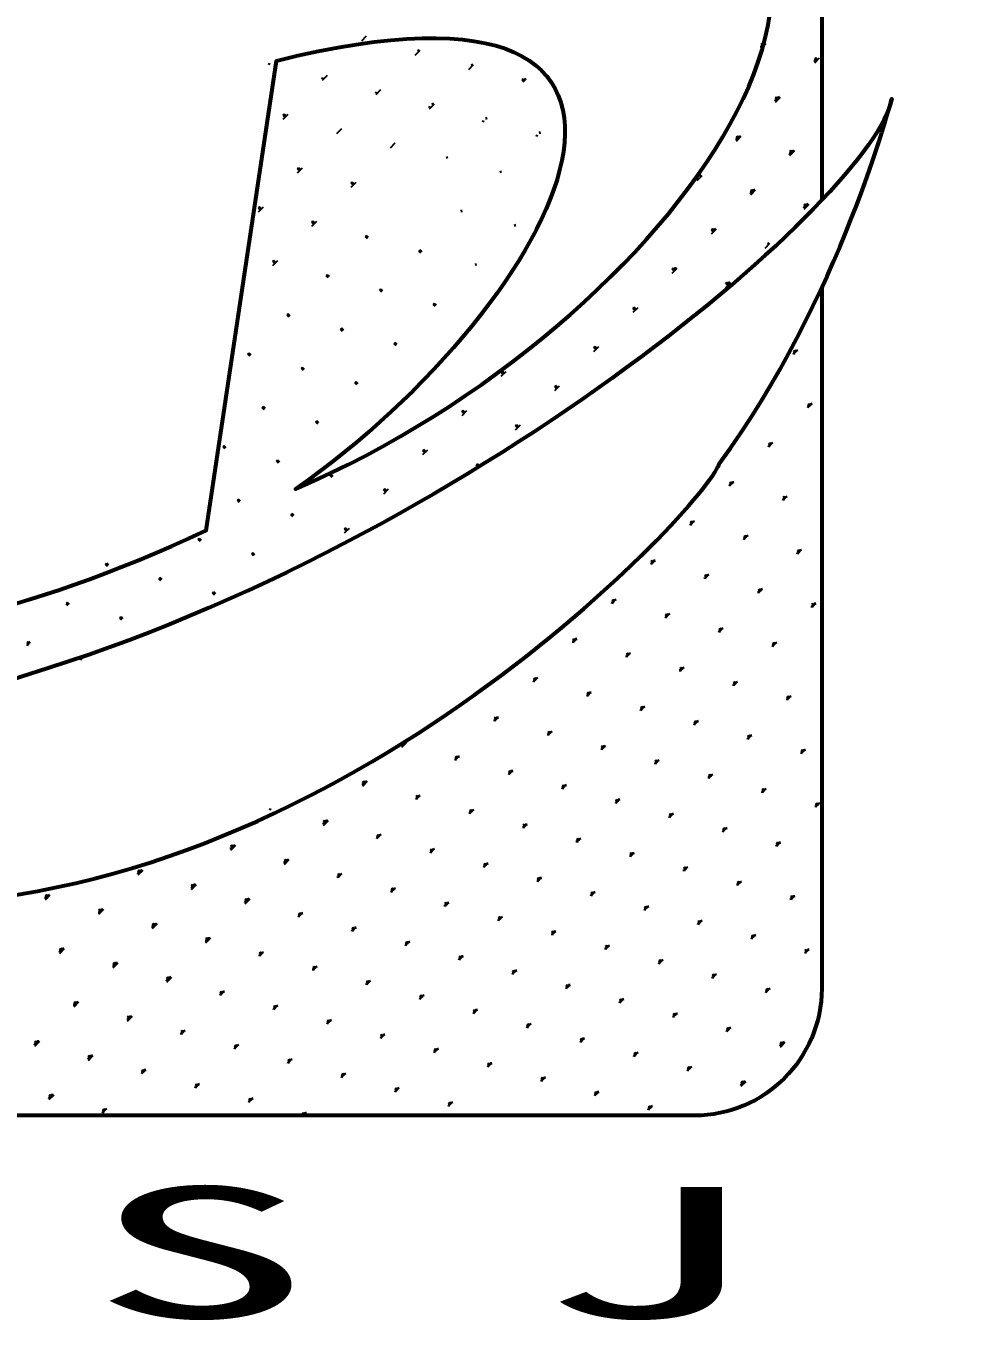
# Model space of a CAD drawing. Extents: x 962303 to 1579583, y -174742 to 224716.
# Drawn here: x 1418043 to 1419635, y -116985 to -114801 of the extents above; entities that cross this region are included whole.
import ezdxf

# ---------------------------------------------------------------- set-up
doc = ezdxf.new("R2010")
doc.units = 0
doc.header["$LTSCALE"] = 1000
doc.header["$MEASUREMENT"] = 0
doc.layers.add('PUB_TITLE', color=4, linetype='Continuous')
doc.styles.add('STYLE1', font='simhei.ttf', dxfattribs={"width": 0.8})

msp = doc.modelspace()

# ---------------------------------------------------------------- linework, layer by layer
at = {"layer": 'PUB_TITLE', "color": 4}
for p, q in [((1418609, -114826.6), (1418617.3, -114818.4)), ((1418705.5, -114844.6), (1418704.5, -114841)), ((1419284.9, -114837.5), (1419281.3, -114836.5)), ((1419285.9, -114836.5), (1419282.6, -114833.2)), ((1419286.9, -114835.4), (1419282.8, -114831.3)), ((1419288, -114834.4), (1419284.7, -114831.1)), ((1419285.8, -114836.6), (1419291.1, -114831.3)), ((1419289, -114833.4), (1419288, -114829.8)), ((1418699.3, -114850.8), (1418707.5, -114842.5)), ((1419375.2, -114861.7), (1419371.5, -114860.7)), ((1419376.2, -114860.7), (1419372.9, -114857.4)), ((1419377.2, -114859.6), (1419373.1, -114855.5)), ((1419373.1, -114863.8), (1419381.3, -114855.5)), ((1419378.3, -114858.6), (1419374.9, -114855.3)), ((1418454.7, -114866.4), (1418451.1, -114865.5)), ((1418542.9, -114892.7), (1418551.2, -114884.4)), ((1418789.5, -114875), (1418797.8, -114866.7)), ((1418795.7, -114868.8), (1418794.8, -114865.2)), ((1418545, -114890.6), (1418541.4, -114889.7)), ((1418882.9, -114896.1), (1418879.6, -114892.8)), ((1418884, -114895.1), (1418879.8, -114890.9)), ((1418885, -114894), (1418881.7, -114890.7)), ((1418886, -114893), (1418885, -114889.4)), ((1418635.3, -114914.8), (1418631.6, -114913.9)), ((1418633.2, -114916.9), (1418641.4, -114908.6)), ((1419309.1, -114927.8), (1419305.5, -114926.8)), ((1419310.1, -114926.8), (1419306.8, -114923.4)), ((1419311.1, -114925.7), (1419307, -114921.6)), ((1419307, -114929.9), (1419315.3, -114921.6)), ((1419312.2, -114924.7), (1419308.9, -114921.4)), ((1419313.2, -114923.7), (1419312.2, -114920)), ((1418481, -114954.7), (1418476.8, -114950.5)), ((1418476.8, -114958.8), (1418485.1, -114950.5)), ((1418482, -114953.6), (1418478.7, -114950.3)), ((1418725.5, -114939), (1418721.9, -114938)), ((1418723.5, -114941.1), (1418731.7, -114932.8)), ((1418729.7, -114934.9), (1418728.7, -114931.3)), ((1418479.9, -114955.7), (1418476.6, -114952.4)), ((1418815.8, -114963.2), (1418812.2, -114962.2)), ((1418819.9, -114959.1), (1418819, -114955.5)), ((1418567.1, -114983), (1418575.4, -114974.7)), ((1418906.1, -114987.4), (1418902.5, -114986.4)), ((1418910.2, -114983.3), (1418909.2, -114979.6)), ((1419243, -114993.9), (1419239.4, -114992.9)), ((1419244, -114992.8), (1419240.7, -114989.5)), ((1419245, -114991.8), (1419240.9, -114987.7)), ((1419240.9, -114995.9), (1419249.2, -114987.7)), ((1419246.1, -114990.8), (1419242.8, -114987.5)), ((1419247.1, -114989.7), (1419246.1, -114986.1)), ((1418657.4, -115007.2), (1418665.6, -114998.9)), ((1419334.3, -115017), (1419331, -115013.7)), ((1419335.3, -115016), (1419331.2, -115011.9)), ((1419331.2, -115020.1), (1419339.5, -115011.9)), ((1419336.4, -115015), (1419333, -115011.7)), ((1419337.4, -115013.9), (1419336.4, -115010.3)), ((1418753.8, -115025.2), (1418752.9, -115021.5)), ((1419333.3, -115018.1), (1419329.6, -115017.1)), ((1418504.1, -115046), (1418500.8, -115042.7)), ((1418505.1, -115044.9), (1418501, -115040.8)), ((1418501, -115049.1), (1418509.3, -115040.8)), ((1418506.2, -115043.9), (1418502.9, -115040.6)), ((1418844.1, -115049.3), (1418843.2, -115045.7)), ((1419176.9, -115060), (1419173.3, -115059)), ((1419174.8, -115062), (1419183.1, -115053.8)), ((1419181, -115055.8), (1419180.1, -115052.2)), ((1418594.4, -115070.2), (1418591.1, -115066.8)), ((1418595.4, -115069.1), (1418591.3, -115065)), ((1418591.3, -115073.2), (1418599.6, -115065)), ((1418596.5, -115068.1), (1418593.2, -115064.8)), ((1419268.2, -115083.1), (1419264.9, -115079.8)), ((1419269.2, -115082.1), (1419265.1, -115078)), ((1419265.1, -115086.2), (1419273.4, -115078)), ((1419270.3, -115081), (1419267, -115077.7)), ((1419271.3, -115080), (1419270.3, -115076.4)), ((1419267.2, -115084.1), (1419263.6, -115083.2)), ((1419359.5, -115106.3), (1419355.4, -115102.1)), ((1419355.4, -115110.4), (1419363.6, -115102.1)), ((1419360.5, -115105.2), (1419357.2, -115101.9)), ((1419361.6, -115104.2), (1419360.6, -115100.6)), ((1418438, -115112), (1418434.7, -115108.7)), ((1418439.1, -115111), (1418434.9, -115106.9)), ((1418434.9, -115115.1), (1418443.2, -115106.9)), ((1418440.1, -115110), (1418436.8, -115106.7)), ((1418778, -115115.4), (1418777.1, -115111.8)), ((1419357.4, -115108.3), (1419353.8, -115107.4)), ((1419358.5, -115107.3), (1419355.2, -115104)), ((1418528.3, -115136.2), (1418525, -115132.9)), ((1418529.3, -115135.2), (1418525.2, -115131.1)), ((1418525.2, -115139.3), (1418533.5, -115131.1)), ((1418530.4, -115134.2), (1418527.1, -115130.9)), ((1418868.3, -115139.6), (1418867.3, -115136)), ((1419202.1, -115149.2), (1419198.8, -115145.9)), ((1419203.2, -115148.2), (1419199, -115144)), ((1419199, -115152.3), (1419207.3, -115144)), ((1419204.2, -115147.1), (1419200.9, -115143.8)), ((1419205.2, -115146.1), (1419204.2, -115142.5)), ((1418618.6, -115160.4), (1418615.3, -115157.1)), ((1418619.6, -115159.4), (1418615.5, -115155.3)), ((1418620.6, -115158.4), (1418617.3, -115155.1)), ((1419289.3, -115176.5), (1419297.6, -115168.2)), ((1419295.5, -115170.3), (1419294.5, -115166.7)), ((1418708.9, -115184.6), (1418705.5, -115181.3)), ((1418709.9, -115183.6), (1418705.8, -115179.5)), ((1418710.9, -115182.5), (1418707.6, -115179.2)), ((1418462.2, -115202.3), (1418458.9, -115199)), ((1418463.3, -115201.3), (1418459.1, -115197.2)), ((1418459.1, -115205.4), (1418467.4, -115197.2)), ((1418464.3, -115200.3), (1418461, -115197)), ((1418802.2, -115205.7), (1418801.3, -115202.1)), ((1419136, -115215.3), (1419132.7, -115212)), ((1419137.1, -115214.3), (1419132.9, -115210.1)), ((1419132.9, -115218.4), (1419141.2, -115210.1)), ((1419138.1, -115213.2), (1419134.8, -115209.9)), ((1419139.1, -115212.2), (1419138.2, -115208.6)), ((1418552.5, -115226.5), (1418549.2, -115223.2)), ((1418553.5, -115225.5), (1418549.4, -115221.3)), ((1418554.6, -115224.4), (1418551.3, -115221.1)), ((1419227.3, -115238.4), (1419223.2, -115234.3)), ((1419223.2, -115242.6), (1419231.5, -115234.3)), ((1419228.4, -115237.4), (1419225.1, -115234.1)), ((1419229.4, -115236.4), (1419228.4, -115232.8)), ((1418642.8, -115250.7), (1418639.5, -115247.4)), ((1418643.8, -115249.7), (1418639.7, -115245.5)), ((1418644.8, -115248.6), (1418641.5, -115245.3)), ((1419226.3, -115239.5), (1419223, -115236.2)), ((1418733, -115274.9), (1418729.7, -115271.6)), ((1418734.1, -115273.9), (1418729.9, -115269.7)), ((1418735.1, -115272.8), (1418731.8, -115269.5)), ((1419069.9, -115281.4), (1419066.6, -115278.1)), ((1419071, -115280.3), (1419066.9, -115276.2)), ((1419066.9, -115284.5), (1419075.1, -115276.2)), ((1419072, -115279.3), (1419068.7, -115276)), ((1418486.4, -115292.6), (1418483.1, -115289.3)), ((1418487.4, -115291.6), (1418483.3, -115287.4)), ((1418488.5, -115290.5), (1418485.2, -115287.2)), ((1418576.7, -115316.8), (1418573.4, -115313.5)), ((1418577.7, -115315.8), (1418573.6, -115311.6)), ((1418578.7, -115314.7), (1418575.4, -115311.4)), ((1418667, -115341), (1418663.7, -115337.7)), ((1418668, -115339.9), (1418663.9, -115335.8)), ((1418669, -115338.9), (1418665.7, -115335.6)), ((1419004.9, -115346.4), (1419000.8, -115342.3)), ((1419000.8, -115350.6), (1419009, -115342.3)), ((1419005.9, -115345.4), (1419002.6, -115342.1)), ((1418420.3, -115358.7), (1418417, -115355.4)), ((1418421.4, -115357.6), (1418417.2, -115353.5)), ((1418422.4, -115356.6), (1418419.1, -115353.3)), ((1419003.9, -115347.5), (1419000.6, -115344.1)), ((1419339.7, -115355), (1419336.1, -115354)), ((1419340.8, -115353.9), (1419337.5, -115350.6)), ((1419341.8, -115352.9), (1419337.7, -115348.8)), ((1419342.8, -115351.9), (1419339.5, -115348.6)), ((1419343.9, -115350.8), (1419342.9, -115347.2)), ((1418510.6, -115382.9), (1418507.3, -115379.6)), ((1418511.6, -115381.8), (1418507.5, -115377.7)), ((1418512.7, -115380.8), (1418509.4, -115377.5)), ((1418847.5, -115389.3), (1418844.2, -115386)), ((1418848.5, -115388.3), (1418844.4, -115384.2)), ((1418844.4, -115392.4), (1418852.7, -115384.2)), ((1418849.6, -115387.3), (1418846.3, -115384)), ((1418600.9, -115407.1), (1418597.6, -115403.8)), ((1418601.9, -115406), (1418597.8, -115401.9)), ((1418602.9, -115405), (1418599.6, -115401.7)), ((1418938.8, -115412.5), (1418934.7, -115408.4)), ((1418934.7, -115416.6), (1418942.9, -115408.4)), ((1418939.8, -115411.5), (1418936.5, -115408.2)), ((1418937.8, -115413.5), (1418934.5, -115410.2)), ((1418444.5, -115449), (1418441.2, -115445.6)), ((1418445.5, -115447.9), (1418441.4, -115443.8)), ((1418446.6, -115446.9), (1418443.3, -115443.6)), ((1418781.4, -115455.4), (1418778.1, -115452.1)), ((1418782.5, -115454.4), (1418778.3, -115450.3)), ((1418778.3, -115458.5), (1418786.6, -115450.3)), ((1418783.5, -115453.4), (1418780.2, -115450.1)), ((1419363.9, -115445.2), (1419360.3, -115444.3)), ((1419365, -115444.2), (1419361.7, -115440.9)), ((1419366, -115443.2), (1419361.9, -115439)), ((1419367, -115442.1), (1419363.7, -115438.8)), ((1419368.1, -115441.1), (1419367.1, -115437.5)), ((1418534.8, -115473.1), (1418531.5, -115469.8)), ((1418535.8, -115472.1), (1418531.7, -115468)), ((1418536.9, -115471.1), (1418533.5, -115467.8)), ((1418872.7, -115478.6), (1418868.6, -115474.5)), ((1418868.6, -115482.7), (1418876.9, -115474.5)), ((1418873.8, -115477.6), (1418870.5, -115474.3)), ((1418871.7, -115479.6), (1418868.4, -115476.3)), ((1418378.4, -115515), (1418375.1, -115511.7)), ((1418379.5, -115514), (1418375.3, -115509.9)), ((1418380.5, -115513), (1418377.2, -115509.7)), ((1418715.3, -115521.5), (1418712, -115518.2)), ((1418716.4, -115520.5), (1418712.2, -115516.4)), ((1418712.2, -115524.6), (1418720.5, -115516.4)), ((1418717.4, -115519.5), (1418714.1, -115516.2)), ((1419297.8, -115511.3), (1419294.2, -115510.4)), ((1419298.9, -115510.3), (1419295.6, -115507)), ((1419299.9, -115509.3), (1419295.8, -115505.1)), ((1419300.9, -115508.2), (1419297.6, -115504.9)), ((1419302, -115507.2), (1419301, -115503.6)), ((1418468.7, -115539.2), (1418465.4, -115535.9)), ((1418469.7, -115538.2), (1418465.6, -115534.1)), ((1418470.8, -115537.2), (1418467.5, -115533.9)), ((1419384.9, -115534.6), (1419384.5, -115534.5)), ((1418559, -115563.4), (1418555.7, -115560.1)), ((1418560, -115562.4), (1418555.9, -115558.3)), ((1418561, -115561.4), (1418557.7, -115558)), ((1418805.6, -115545.7), (1418802.3, -115542.4)), ((1418806.6, -115544.7), (1418802.5, -115540.5)), ((1418802.5, -115548.8), (1418810.8, -115540.5)), ((1418807.7, -115543.6), (1418804.4, -115540.3)), ((1418650.3, -115586.6), (1418646.2, -115582.4)), ((1418646.2, -115590.7), (1418654.4, -115582.4)), ((1418651.3, -115585.5), (1418648, -115582.2)), ((1419231.8, -115577.4), (1419228.1, -115576.4)), ((1419232.8, -115576.4), (1419229.5, -115573.1)), ((1419233.8, -115575.3), (1419229.7, -115571.2)), ((1419234.9, -115574.3), (1419231.5, -115571)), ((1419235.9, -115573.3), (1419234.9, -115569.7)), ((1418402.6, -115605.3), (1418399.3, -115602)), ((1418403.6, -115604.3), (1418399.5, -115600.1)), ((1418404.7, -115603.2), (1418401.4, -115599.9)), ((1418649.2, -115587.6), (1418645.9, -115584.3)), ((1419322, -115601.6), (1419318.4, -115600.6)), ((1419323.1, -115600.6), (1419319.8, -115597.3)), ((1419324.1, -115599.5), (1419320, -115595.4)), ((1419325.1, -115598.5), (1419321.8, -115595.2)), ((1419326.2, -115597.5), (1419325.2, -115593.9)), ((1418492.9, -115629.5), (1418489.6, -115626.2)), ((1418493.9, -115628.5), (1418489.8, -115624.3)), ((1418495, -115627.4), (1418491.7, -115624.1)), ((1418584.2, -115652.7), (1418580.1, -115648.5)), ((1418580.1, -115656.8), (1418588.3, -115648.5)), ((1418585.2, -115651.6), (1418581.9, -115648.3)), ((1419165.7, -115643.5), (1419162.1, -115642.5)), ((1419166.7, -115642.5), (1419163.4, -115639.2)), ((1419167.7, -115641.4), (1419163.6, -115637.3)), ((1419168.8, -115640.4), (1419165.5, -115637.1)), ((1419169.8, -115639.4), (1419168.8, -115635.8)), ((1418336.5, -115671.4), (1418333.2, -115668.1)), ((1418337.6, -115670.4), (1418333.4, -115666.2)), ((1418338.6, -115669.3), (1418335.3, -115666)), ((1418583.2, -115653.7), (1418579.9, -115650.4)), ((1419255.9, -115667.7), (1419252.3, -115666.7)), ((1419257, -115666.7), (1419253.7, -115663.3)), ((1419258, -115665.6), (1419253.9, -115661.5)), ((1419259, -115664.6), (1419255.7, -115661.3)), ((1419260.1, -115663.6), (1419259.1, -115659.9)), ((1418426.8, -115695.6), (1418423.5, -115692.3)), ((1418427.8, -115694.6), (1418423.7, -115690.4)), ((1418428.9, -115693.5), (1418425.6, -115690.2)), ((1419346.2, -115691.9), (1419342.6, -115690.9)), ((1419347.3, -115690.8), (1419343.9, -115687.5)), ((1419348.3, -115689.8), (1419344.2, -115685.7)), ((1419349.3, -115688.8), (1419346, -115685.5)), ((1419350.3, -115687.7), (1419349.4, -115684.1)), ((1418180.2, -115713.3), (1418176.9, -115710)), ((1418181.2, -115712.3), (1418177.1, -115708.1)), ((1418182.2, -115711.2), (1418178.9, -115707.9)), ((1419099.6, -115709.6), (1419096, -115708.6)), ((1419100.6, -115708.5), (1419097.3, -115705.2)), ((1419101.7, -115707.5), (1419097.5, -115703.4)), ((1419102.7, -115706.5), (1419099.4, -115703.2)), ((1419103.7, -115705.5), (1419102.7, -115701.8)), ((1418270.4, -115737.5), (1418267.1, -115734.2)), ((1418271.5, -115736.4), (1418267.3, -115732.3)), ((1418272.5, -115735.4), (1418269.2, -115732.1)), ((1419189.9, -115733.8), (1419186.2, -115732.8)), ((1419190.9, -115732.7), (1419187.6, -115729.4)), ((1419191.9, -115731.7), (1419187.8, -115727.6)), ((1419193, -115730.7), (1419189.7, -115727.4)), ((1419194, -115729.6), (1419193, -115726)), ((1418360.7, -115761.7), (1418357.4, -115758.4)), ((1418361.8, -115760.6), (1418357.6, -115756.5)), ((1418362.8, -115759.6), (1418359.5, -115756.3)), ((1419280.1, -115758), (1419276.5, -115757)), ((1419281.2, -115756.9), (1419277.9, -115753.6)), ((1419282.2, -115755.9), (1419278.1, -115751.8)), ((1419283.2, -115754.9), (1419279.9, -115751.6)), ((1419284.3, -115753.8), (1419283.3, -115750.2)), ((1418114.1, -115779.4), (1418110.8, -115776.1)), ((1418115.1, -115778.3), (1418111, -115774.2)), ((1418116.2, -115777.3), (1418112.8, -115774)), ((1419033.5, -115775.7), (1419029.9, -115774.7)), ((1419034.5, -115774.6), (1419031.2, -115771.3)), ((1419035.6, -115773.6), (1419031.4, -115769.5)), ((1419036.6, -115772.6), (1419033.3, -115769.3)), ((1419037.6, -115771.5), (1419036.7, -115767.9)), ((1419371.4, -115781.1), (1419368.1, -115777.8)), ((1419372.5, -115780.1), (1419368.3, -115776)), ((1419373.5, -115779), (1419370.2, -115775.7)), ((1419374.5, -115778), (1419373.6, -115774.4)), ((1418204.4, -115803.6), (1418201.1, -115800.3)), ((1418205.4, -115802.5), (1418201.3, -115798.4)), ((1418206.4, -115801.5), (1418203.1, -115798.2)), ((1419123.8, -115799.9), (1419120.2, -115798.9)), ((1419124.8, -115798.8), (1419121.5, -115795.5)), ((1419125.8, -115797.8), (1419121.7, -115793.7)), ((1419126.9, -115796.8), (1419123.6, -115793.5)), ((1419127.9, -115795.7), (1419126.9, -115792.1)), ((1419370.4, -115782.1), (1419366.8, -115781.2)), ((1419214, -115824), (1419210.4, -115823.1)), ((1419215.1, -115823), (1419211.8, -115819.7)), ((1419216.1, -115822), (1419212, -115817.8)), ((1419217.1, -115820.9), (1419213.8, -115817.6)), ((1419218.2, -115819.9), (1419217.2, -115816.3)), ((1418047, -115846.5), (1418043.4, -115845.5)), ((1418048, -115845.5), (1418044.7, -115842.2)), ((1418049, -115844.4), (1418044.9, -115840.3)), ((1418050.1, -115843.4), (1418046.8, -115840.1)), ((1418967.4, -115841.8), (1418963.8, -115840.8)), ((1418968.4, -115840.7), (1418965.1, -115837.4)), ((1418969.5, -115839.7), (1418965.4, -115835.6)), ((1418970.5, -115838.7), (1418967.2, -115835.3)), ((1418971.5, -115837.6), (1418970.6, -115834)), ((1419305.4, -115847.2), (1419302.1, -115843.9)), ((1419306.4, -115846.2), (1419302.3, -115842)), ((1419307.4, -115845.1), (1419304.1, -115841.8)), ((1419308.5, -115844.1), (1419307.5, -115840.5)), ((1418135.4, -115866.8), (1418135, -115866.3)), ((1418137, -115866.3), (1418135.2, -115864.5)), ((1418138.5, -115865.7), (1418137, -115864.3)), ((1419057.7, -115865.9), (1419054.1, -115865)), ((1419058.7, -115864.9), (1419055.4, -115861.6)), ((1419059.8, -115863.9), (1419055.6, -115859.7)), ((1419060.8, -115862.8), (1419057.5, -115859.5)), ((1419061.8, -115861.8), (1419060.9, -115858.2)), ((1419304.3, -115848.2), (1419300.7, -115847.3)), ((1418137.2, -115870.7), (1418133.6, -115869.7)), ((1419148, -115890.1), (1419144.4, -115889.2)), ((1419149, -115889.1), (1419145.7, -115885.8)), ((1419150, -115888.1), (1419145.9, -115883.9)), ((1419151.1, -115887), (1419147.8, -115883.7)), ((1419152.1, -115886), (1419151.1, -115882.4)), ((1418901.3, -115907.8), (1418897.7, -115906.9)), ((1418902.4, -115906.8), (1418899.1, -115903.5)), ((1418903.4, -115905.8), (1418899.3, -115901.6)), ((1418904.4, -115904.7), (1418901.1, -115901.4)), ((1418905.5, -115903.7), (1418904.5, -115900.1)), ((1419239.3, -115913.3), (1419236, -115910)), ((1419240.3, -115912.3), (1419236.2, -115908.1)), ((1419241.3, -115911.2), (1419238, -115907.9)), ((1419242.4, -115910.2), (1419241.4, -115906.6)), ((1418991.6, -115932), (1418988, -115931.1)), ((1418992.6, -115931), (1418989.3, -115927.7)), ((1418993.7, -115930), (1418989.5, -115925.8)), ((1418994.7, -115928.9), (1418991.4, -115925.6)), ((1418995.7, -115927.9), (1418994.8, -115924.3)), ((1419238.2, -115914.3), (1419234.6, -115913.4)), ((1419330.6, -115936.4), (1419326.4, -115932.3)), ((1419331.6, -115935.4), (1419328.3, -115932.1)), ((1419332.6, -115934.4), (1419331.7, -115930.8)), ((1419082.9, -115955.2), (1419079.6, -115951.9)), ((1419083.9, -115954.1), (1419079.8, -115950)), ((1419085, -115953.1), (1419081.7, -115949.8)), ((1419086, -115952.1), (1419085, -115948.5)), ((1419328.5, -115938.5), (1419324.9, -115937.5)), ((1419329.5, -115937.5), (1419326.2, -115934.2)), ((1418835.2, -115973.9), (1418831.6, -115973)), ((1418836.3, -115972.9), (1418833, -115969.6)), ((1418837.3, -115971.9), (1418833.2, -115967.7)), ((1418838.3, -115970.8), (1418835, -115967.5)), ((1418839.4, -115969.8), (1418838.4, -115966.2)), ((1419081.9, -115956.2), (1419078.3, -115955.2)), ((1419173.2, -115979.4), (1419169.9, -115976.1)), ((1419174.2, -115978.3), (1419170.1, -115974.2)), ((1419175.3, -115977.3), (1419171.9, -115974)), ((1419176.3, -115976.3), (1419175.3, -115972.7)), ((1418925.5, -115998.1), (1418921.9, -115997.1)), ((1418926.6, -115997.1), (1418923.2, -115993.8)), ((1418927.6, -115996), (1418923.5, -115991.9)), ((1418928.6, -115995), (1418925.3, -115991.7)), ((1418929.7, -115994), (1418928.7, -115990.4)), ((1419172.2, -115980.4), (1419168.5, -115979.4)), ((1419264.5, -116002.5), (1419260.4, -115998.4)), ((1419265.5, -116001.5), (1419262.2, -115998.2)), ((1419266.6, -116000.5), (1419265.6, -115996.9)), ((1418678.9, -116015.8), (1418675.3, -116014.9)), ((1418676.8, -116017.9), (1418685.1, -116009.6)), ((1418679.9, -116014.8), (1418676.9, -116011.8)), ((1418681, -116013.8), (1418678.2, -116011)), ((1418682, -116012.7), (1418679.5, -116010.2)), ((1418683, -116011.7), (1418682.2, -116008.5)), ((1419016.8, -116021.3), (1419013.5, -116018)), ((1419017.9, -116020.2), (1419013.7, -116016.1)), ((1419018.9, -116019.2), (1419015.6, -116015.9)), ((1419019.9, -116018.2), (1419019, -116014.6)), ((1419262.4, -116004.6), (1419258.8, -116003.6)), ((1419263.5, -116003.6), (1419260.2, -116000.3)), ((1418769.2, -116040), (1418765.6, -116039)), ((1418770.2, -116039), (1418766.9, -116035.7)), ((1418771.2, -116037.9), (1418767.1, -116033.8)), ((1418772.3, -116036.9), (1418769, -116033.6)), ((1418773.3, -116035.9), (1418772.3, -116032.3)), ((1419015.8, -116022.3), (1419012.2, -116021.3)), ((1419107.1, -116045.5), (1419103.8, -116042.2)), ((1419108.1, -116044.4), (1419104, -116040.3)), ((1419109.2, -116043.4), (1419105.9, -116040.1)), ((1419110.2, -116042.4), (1419109.2, -116038.7)), ((1419352.7, -116028.8), (1419349.1, -116027.8)), ((1419353.7, -116027.7), (1419350.4, -116024.4)), ((1419354.8, -116026.7), (1419350.6, -116022.6)), ((1419355.8, -116025.7), (1419352.5, -116022.4)), ((1419356.8, -116024.7), (1419355.9, -116021)), ((1418859.4, -116064.2), (1418855.8, -116063.2)), ((1418860.5, -116063.2), (1418857.2, -116059.9)), ((1418861.5, -116062.1), (1418857.4, -116058)), ((1418862.5, -116061.1), (1418859.2, -116057.8)), ((1418863.6, -116060.1), (1418862.6, -116056.5)), ((1419106.1, -116046.5), (1419102.5, -116045.5)), ((1419200.5, -116066.5), (1419199.5, -116062.9)), ((1418612.8, -116081.9), (1418609.2, -116080.9)), ((1418613.8, -116080.9), (1418610.5, -116077.6)), ((1418614.9, -116079.8), (1418610.7, -116075.7)), ((1418610.7, -116084), (1418619, -116075.7)), ((1418615.9, -116078.8), (1418612.6, -116075.5)), ((1418616.9, -116077.8), (1418616, -116074.2)), ((1418950.7, -116087.4), (1418947.4, -116084)), ((1418951.8, -116086.3), (1418947.6, -116082.2)), ((1418952.8, -116085.3), (1418949.5, -116082)), ((1418953.8, -116084.3), (1418952.9, -116080.6)), ((1419196.3, -116070.7), (1419192.7, -116069.7)), ((1419197.4, -116069.6), (1419194.1, -116066.3)), ((1419198.4, -116068.6), (1419194.3, -116064.5)), ((1419199.4, -116067.6), (1419196.1, -116064.3)), ((1418703.1, -116106.1), (1418699.5, -116105.1)), ((1418704.1, -116105.1), (1418700.8, -116101.8)), ((1418705.1, -116104), (1418701, -116099.9)), ((1418706.2, -116103), (1418702.9, -116099.7)), ((1418707.2, -116102), (1418706.2, -116098.4)), ((1418949.7, -116088.4), (1418946.1, -116087.4)), ((1419042, -116110.5), (1419037.9, -116106.4)), ((1419043.1, -116109.5), (1419039.8, -116106.2)), ((1419044.1, -116108.4), (1419043.1, -116104.8)), ((1419286.6, -116094.9), (1419283, -116093.9)), ((1419287.6, -116093.8), (1419284.3, -116090.5)), ((1419288.7, -116092.8), (1419284.6, -116088.7)), ((1419289.7, -116091.8), (1419286.4, -116088.5)), ((1419290.7, -116090.7), (1419289.8, -116087.1)), ((1418456.4, -116123.8), (1418452.8, -116122.8)), ((1418793.3, -116130.3), (1418789.7, -116129.3)), ((1418794.4, -116129.2), (1418791.1, -116125.9)), ((1418795.4, -116128.2), (1418791.3, -116124.1)), ((1418796.4, -116127.2), (1418793.1, -116123.9)), ((1418797.5, -116126.1), (1418796.5, -116122.5)), ((1419040, -116112.6), (1419036.4, -116111.6)), ((1419041, -116111.5), (1419037.7, -116108.2)), ((1419134.4, -116132.6), (1419133.4, -116129)), ((1419376.9, -116119.1), (1419373.3, -116118.1)), ((1419377.9, -116118), (1419374.6, -116114.7)), ((1419379, -116117), (1419374.8, -116112.9)), ((1419380, -116116), (1419376.7, -116112.7)), ((1419381, -116114.9), (1419380.1, -116111.3)), ((1418546.7, -116148), (1418543.1, -116147)), ((1418547.7, -116147), (1418544.4, -116143.7)), ((1418548.8, -116145.9), (1418544.7, -116141.8)), ((1418544.7, -116150.1), (1418552.9, -116141.8)), ((1418549.8, -116144.9), (1418546.5, -116141.6)), ((1418550.8, -116143.9), (1418549.9, -116140.2)), ((1418884.7, -116153.4), (1418881.4, -116150.1)), ((1418885.7, -116152.4), (1418881.6, -116148.3)), ((1418886.7, -116151.4), (1418883.4, -116148.1)), ((1418887.8, -116150.3), (1418886.8, -116146.7)), ((1419130.3, -116136.8), (1419126.6, -116135.8)), ((1419131.3, -116135.7), (1419128, -116132.4)), ((1419132.3, -116134.7), (1419128.2, -116130.6)), ((1419133.4, -116133.7), (1419130.1, -116130.4)), ((1418637, -116172.2), (1418633.4, -116171.2)), ((1418638, -116171.1), (1418634.7, -116167.8)), ((1418639.1, -116170.1), (1418634.9, -116166)), ((1418640.1, -116169.1), (1418636.8, -116165.8)), ((1418641.1, -116168), (1418640.2, -116164.4)), ((1418883.6, -116154.5), (1418880, -116153.5)), ((1418976, -116176.6), (1418971.8, -116172.5)), ((1418977, -116175.6), (1418973.7, -116172.3)), ((1418978, -116174.5), (1418977.1, -116170.9)), ((1419220.5, -116161), (1419216.9, -116160)), ((1419221.6, -116159.9), (1419218.3, -116156.6)), ((1419222.6, -116158.9), (1419218.5, -116154.8)), ((1419223.6, -116157.9), (1419220.3, -116154.5)), ((1419224.7, -116156.8), (1419223.7, -116153.2)), ((1418390.4, -116189.9), (1418386.7, -116188.9)), ((1418391.4, -116188.9), (1418388.1, -116185.5)), ((1418392.4, -116187.8), (1418388.3, -116183.7)), ((1418388.3, -116191.9), (1418396.6, -116183.7)), ((1418393.5, -116186.8), (1418390.2, -116183.5)), ((1418394.5, -116185.8), (1418393.5, -116182.1)), ((1418728.3, -116195.3), (1418725, -116192)), ((1418729.3, -116194.3), (1418725.2, -116190.2)), ((1418730.4, -116193.3), (1418727.1, -116190)), ((1418731.4, -116192.2), (1418730.4, -116188.6)), ((1418973.9, -116178.7), (1418970.3, -116177.7)), ((1418974.9, -116177.6), (1418971.6, -116174.3)), ((1419068.3, -116198.7), (1419067.3, -116195.1)), ((1419310.8, -116185.1), (1419307.2, -116184.2)), ((1419311.8, -116184.1), (1419308.5, -116180.8)), ((1419312.9, -116183.1), (1419308.7, -116178.9)), ((1419313.9, -116182), (1419310.6, -116178.7)), ((1419314.9, -116181), (1419314, -116177.4)), ((1418480.6, -116214.1), (1418477, -116213.1)), ((1418481.7, -116213), (1418478.4, -116209.7)), ((1418482.7, -116212), (1418478.6, -116207.9)), ((1418478.6, -116216.1), (1418486.8, -116207.9)), ((1418483.7, -116211), (1418480.4, -116207.7)), ((1418484.8, -116209.9), (1418483.8, -116206.3)), ((1418727.3, -116196.4), (1418723.7, -116195.4)), ((1418818.6, -116219.5), (1418815.3, -116216.2)), ((1418819.6, -116218.5), (1418815.5, -116214.4)), ((1418820.6, -116217.5), (1418817.3, -116214.2)), ((1418821.7, -116216.4), (1418820.7, -116212.8)), ((1419064.2, -116202.8), (1419060.6, -116201.9)), ((1419065.2, -116201.8), (1419061.9, -116198.5)), ((1419066.2, -116200.8), (1419062.1, -116196.7)), ((1419067.3, -116199.7), (1419064, -116196.4)), ((1418234, -116231.8), (1418230.4, -116230.8)), ((1418235, -116230.7), (1418231.7, -116227.4)), ((1418236.1, -116229.7), (1418231.9, -116225.6)), ((1418231.9, -116233.8), (1418240.2, -116225.6)), ((1418237.1, -116228.7), (1418233.8, -116225.4)), ((1418238.1, -116227.6), (1418237.2, -116224)), ((1418570.9, -116238.3), (1418567.3, -116237.3)), ((1418571.9, -116237.2), (1418568.6, -116233.9)), ((1418573, -116236.2), (1418568.8, -116232.1)), ((1418574, -116235.2), (1418570.7, -116231.9)), ((1418575, -116234.1), (1418574.1, -116230.5)), ((1418817.5, -116220.6), (1418813.9, -116219.6)), ((1418909.9, -116242.7), (1418905.7, -116238.5)), ((1418910.9, -116241.6), (1418907.6, -116238.3)), ((1418911.9, -116240.6), (1418911, -116237)), ((1419154.4, -116227), (1419150.8, -116226.1)), ((1419155.5, -116226), (1419152.2, -116222.7)), ((1419156.5, -116225), (1419152.4, -116220.8)), ((1419157.5, -116223.9), (1419154.2, -116220.6)), ((1419158.6, -116222.9), (1419157.6, -116219.3)), ((1418324.3, -116256), (1418320.7, -116255)), ((1418325.3, -116254.9), (1418322, -116251.6)), ((1418326.3, -116253.9), (1418322.2, -116249.8)), ((1418322.2, -116258), (1418330.5, -116249.8)), ((1418327.4, -116252.9), (1418324.1, -116249.6)), ((1418328.4, -116251.8), (1418327.4, -116248.2)), ((1418662.2, -116261.4), (1418658.9, -116258.1)), ((1418663.2, -116260.4), (1418659.1, -116256.3)), ((1418664.3, -116259.4), (1418661, -116256)), ((1418665.3, -116258.3), (1418664.3, -116254.7)), ((1418907.8, -116244.7), (1418904.2, -116243.8)), ((1418908.8, -116243.7), (1418905.5, -116240.4)), ((1419244.7, -116251.2), (1419241.1, -116250.3)), ((1419245.8, -116250.2), (1419242.4, -116246.9)), ((1419246.8, -116249.2), (1419242.7, -116245)), ((1419247.8, -116248.1), (1419244.5, -116244.8)), ((1419248.8, -116247.1), (1419247.9, -116243.5)), ((1418077.6, -116273.7), (1418074, -116272.7)), ((1418078.7, -116272.6), (1418075.4, -116269.3)), ((1418079.7, -116271.6), (1418075.6, -116267.5)), ((1418075.6, -116275.7), (1418083.8, -116267.5)), ((1418080.7, -116270.6), (1418077.4, -116267.3)), ((1418081.8, -116269.5), (1418080.8, -116265.9)), ((1418414.5, -116280.2), (1418410.9, -116279.2)), ((1418415.6, -116279.1), (1418412.3, -116275.8)), ((1418416.6, -116278.1), (1418412.5, -116274)), ((1418412.5, -116282.2), (1418420.7, -116274)), ((1418417.6, -116277.1), (1418414.3, -116273.8)), ((1418418.7, -116276), (1418417.7, -116272.4)), ((1418661.2, -116262.5), (1418657.6, -116261.5)), ((1418752.5, -116285.6), (1418749.2, -116282.3)), ((1418753.5, -116284.6), (1418749.4, -116280.4)), ((1418754.6, -116283.5), (1418751.2, -116280.2)), ((1418755.6, -116282.5), (1418754.6, -116278.9)), ((1418998.1, -116268.9), (1418994.5, -116268)), ((1418999.1, -116267.9), (1418995.8, -116264.6)), ((1419000.2, -116266.9), (1418996, -116262.7)), ((1419001.2, -116265.8), (1418997.9, -116262.5)), ((1419002.2, -116264.8), (1419001.2, -116261.2)), ((1419335, -116275.4), (1419331.4, -116274.4)), ((1419336, -116274.4), (1419332.7, -116271.1)), ((1419337.1, -116273.3), (1419332.9, -116269.2)), ((1419338.1, -116272.3), (1419334.8, -116269)), ((1419339.1, -116271.3), (1419338.2, -116267.7)), ((1418167.9, -116297.9), (1418164.3, -116296.9)), ((1418168.9, -116296.8), (1418165.6, -116293.5)), ((1418170, -116295.8), (1418165.8, -116291.7)), ((1418165.8, -116299.9), (1418174.1, -116291.7)), ((1418171, -116294.8), (1418167.7, -116291.5)), ((1418172, -116293.7), (1418171.1, -116290.1)), ((1418504.8, -116304.3), (1418501.2, -116303.4)), ((1418505.9, -116303.3), (1418502.5, -116300)), ((1418506.9, -116302.3), (1418502.8, -116298.2)), ((1418507.9, -116301.2), (1418504.6, -116297.9)), ((1418509, -116300.2), (1418508, -116296.6)), ((1418751.5, -116286.6), (1418747.8, -116285.7)), ((1418845.9, -116306.7), (1418844.9, -116303.1)), ((1419088.4, -116293.1), (1419084.7, -116292.2)), ((1419089.4, -116292.1), (1419086.1, -116288.8)), ((1419090.4, -116291.1), (1419086.3, -116286.9)), ((1419091.5, -116290), (1419088.2, -116286.7)), ((1419092.5, -116289), (1419091.5, -116285.4)), ((1418258.2, -116322.1), (1418254.6, -116321.1)), ((1418259.2, -116321), (1418255.9, -116317.7)), ((1418260.3, -116320), (1418256.1, -116315.9)), ((1418256.1, -116324.1), (1418264.4, -116315.9)), ((1418261.3, -116319), (1418258, -116315.7)), ((1418262.3, -116317.9), (1418261.4, -116314.3)), ((1418596.1, -116327.5), (1418592.8, -116324.2)), ((1418597.2, -116326.5), (1418593, -116322.3)), ((1418598.2, -116325.4), (1418594.9, -116322.1)), ((1418599.2, -116324.4), (1418598.3, -116320.8)), ((1418841.7, -116310.8), (1418838.1, -116309.9)), ((1418842.8, -116309.8), (1418839.5, -116306.5)), ((1418843.8, -116308.8), (1418839.7, -116304.6)), ((1418844.8, -116307.7), (1418841.5, -116304.4)), ((1419178.6, -116317.3), (1419175, -116316.3)), ((1419179.7, -116316.3), (1419176.4, -116313)), ((1419180.7, -116315.2), (1419176.6, -116311.1)), ((1419181.7, -116314.2), (1419178.4, -116310.9)), ((1419182.8, -116313.2), (1419181.8, -116309.6)), ((1418348.5, -116346.2), (1418344.9, -116345.3)), ((1418349.5, -116345.2), (1418346.2, -116341.9)), ((1418350.5, -116344.2), (1418346.4, -116340)), ((1418346.4, -116348.3), (1418354.7, -116340)), ((1418351.6, -116343.1), (1418348.3, -116339.8)), ((1418352.6, -116342.1), (1418351.6, -116338.5)), ((1418595.1, -116328.5), (1418591.5, -116327.6)), ((1418687.4, -116350.7), (1418683.3, -116346.5)), ((1418688.5, -116349.6), (1418685.2, -116346.3)), ((1418689.5, -116348.6), (1418688.5, -116345)), ((1418932, -116335), (1418928.4, -116334)), ((1418933, -116334), (1418929.7, -116330.7)), ((1418934.1, -116333), (1418929.9, -116328.8)), ((1418935.1, -116331.9), (1418931.8, -116328.6)), ((1418936.1, -116330.9), (1418935.2, -116327.3)), ((1419268.9, -116341.5), (1419265.3, -116340.5)), ((1419269.9, -116340.5), (1419266.6, -116337.2)), ((1419271, -116339.4), (1419266.8, -116335.3)), ((1419272, -116338.4), (1419268.7, -116335.1)), ((1419273, -116337.4), (1419272.1, -116333.8)), ((1418101.8, -116364), (1418098.2, -116363)), ((1418102.9, -116362.9), (1418099.6, -116359.6)), ((1418103.9, -116361.9), (1418099.8, -116357.8)), ((1418099.8, -116366), (1418108, -116357.8)), ((1418104.9, -116360.9), (1418101.6, -116357.5)), ((1418106, -116359.8), (1418105, -116356.2)), ((1418438.7, -116370.4), (1418435.1, -116369.5)), ((1418439.8, -116369.4), (1418436.5, -116366.1)), ((1418440.8, -116368.4), (1418436.7, -116364.2)), ((1418441.8, -116367.3), (1418438.5, -116364)), ((1418442.9, -116366.3), (1418441.9, -116362.7)), ((1418685.4, -116352.7), (1418681.8, -116351.8)), ((1418686.4, -116351.7), (1418683.1, -116348.4)), ((1418779.8, -116372.8), (1418778.8, -116369.2)), ((1419022.3, -116359.2), (1419018.7, -116358.2)), ((1419023.3, -116358.2), (1419020, -116354.9)), ((1419024.3, -116357.1), (1419020.2, -116353)), ((1419025.4, -116356.1), (1419022.1, -116352.8)), ((1419026.4, -116355.1), (1419025.4, -116351.5)), ((1419359.2, -116365.7), (1419355.6, -116364.7)), ((1419360.2, -116364.7), (1419356.9, -116361.4)), ((1419361.2, -116363.6), (1419357.1, -116359.5)), ((1419362.3, -116362.6), (1419359, -116359.3)), ((1419363.3, -116361.6), (1419362.3, -116357.9)), ((1418192.1, -116388.1), (1418188.5, -116387.2)), ((1418193.1, -116387.1), (1418189.8, -116383.8)), ((1418194.2, -116386.1), (1418190, -116381.9)), ((1418190, -116390.2), (1418198.3, -116381.9)), ((1418195.2, -116385), (1418191.9, -116381.7)), ((1418196.2, -116384), (1418195.3, -116380.4)), ((1418530, -116393.6), (1418526.7, -116390.3)), ((1418531.1, -116392.6), (1418526.9, -116388.4)), ((1418532.1, -116391.5), (1418528.8, -116388.2)), ((1418533.1, -116390.5), (1418532.2, -116386.9)), ((1418775.6, -116376.9), (1418772, -116375.9)), ((1418776.7, -116375.9), (1418773.4, -116372.6)), ((1418777.7, -116374.8), (1418773.6, -116370.7)), ((1418778.7, -116373.8), (1418775.4, -116370.5)), ((1419112.5, -116383.4), (1419108.9, -116382.4)), ((1419113.6, -116382.4), (1419110.3, -116379.1)), ((1419114.6, -116381.3), (1419110.5, -116377.2)), ((1419115.6, -116380.3), (1419112.3, -116377)), ((1419116.7, -116379.3), (1419115.7, -116375.7)), ((1418282.4, -116412.3), (1418278.8, -116411.4)), ((1418283.4, -116411.3), (1418280.1, -116408)), ((1418284.4, -116410.3), (1418280.3, -116406.1)), ((1418280.3, -116414.4), (1418288.6, -116406.1)), ((1418285.5, -116409.2), (1418282.2, -116405.9)), ((1418286.5, -116408.2), (1418285.5, -116404.6)), ((1418529, -116394.6), (1418525.4, -116393.7)), ((1418621.3, -116416.7), (1418617.2, -116412.6)), ((1418622.4, -116415.7), (1418619.1, -116412.4)), ((1418623.4, -116414.7), (1418622.4, -116411.1)), ((1418865.9, -116401.1), (1418862.3, -116400.1)), ((1418866.9, -116400.1), (1418863.6, -116396.8)), ((1418868, -116399), (1418863.9, -116394.9)), ((1418869, -116398), (1418865.7, -116394.7)), ((1418870, -116397), (1418869.1, -116393.4)), ((1419202.8, -116407.6), (1419199.2, -116406.6)), ((1419203.9, -116406.6), (1419200.6, -116403.2)), ((1419204.9, -116405.5), (1419200.8, -116401.4)), ((1419205.9, -116404.5), (1419202.6, -116401.2)), ((1419207, -116403.5), (1419206, -116399.8)), ((1418373.7, -116435.5), (1418370.4, -116432.2)), ((1418374.7, -116434.5), (1418370.6, -116430.3)), ((1418375.7, -116433.4), (1418372.4, -116430.1)), ((1418376.8, -116432.4), (1418375.8, -116428.8)), ((1418619.3, -116418.8), (1418615.7, -116417.8)), ((1418620.3, -116417.8), (1418617, -116414.5)), ((1418713.7, -116438.9), (1418712.7, -116435.3)), ((1418956.2, -116425.3), (1418952.6, -116424.3)), ((1418957.2, -116424.3), (1418953.9, -116421)), ((1418958.3, -116423.2), (1418954.1, -116419.1)), ((1418959.3, -116422.2), (1418956, -116418.9)), ((1418960.3, -116421.2), (1418959.4, -116417.5)), ((1419293.1, -116431.8), (1419289.5, -116430.8)), ((1419294.1, -116430.7), (1419290.8, -116427.4)), ((1419295.2, -116429.7), (1419291, -116425.6)), ((1419296.2, -116428.7), (1419292.9, -116425.4)), ((1419297.2, -116427.6), (1419296.3, -116424)), ((1418126, -116454.2), (1418122.4, -116453.3)), ((1418127.1, -116453.2), (1418123.7, -116449.9)), ((1418128.1, -116452.2), (1418124, -116448)), ((1418124, -116456.3), (1418132.2, -116448)), ((1418129.1, -116451.1), (1418125.8, -116447.8)), ((1418130.1, -116450.1), (1418129.2, -116446.5)), ((1418372.7, -116436.5), (1418369, -116435.5)), ((1418464, -116459.7), (1418460.7, -116456.4)), ((1418465, -116458.6), (1418460.9, -116454.5)), ((1418466, -116457.6), (1418462.7, -116454.3)), ((1418467.1, -116456.6), (1418466.1, -116453)), ((1418709.6, -116443), (1418705.9, -116442)), ((1418710.6, -116442), (1418707.3, -116438.7)), ((1418711.6, -116440.9), (1418707.5, -116436.8)), ((1418712.7, -116439.9), (1418709.4, -116436.6)), ((1419046.5, -116449.5), (1419042.9, -116448.5)), ((1419047.5, -116448.4), (1419044.2, -116445.1)), ((1419048.5, -116447.4), (1419044.4, -116443.3)), ((1419049.6, -116446.4), (1419046.3, -116443.1)), ((1419050.6, -116445.3), (1419049.6, -116441.7)), ((1419382.7, -116455.8), (1419379.8, -116455)), ((1419383, -116453.5), (1419381.1, -116451.6)), ((1419383.2, -116451.7), (1419381.3, -116449.8)), ((1419381.3, -116458), (1419382.5, -116456.8)), ((1419383.5, -116449.9), (1419383.2, -116449.6)), ((1418216.3, -116478.4), (1418212.7, -116477.4)), ((1418217.3, -116477.4), (1418214, -116474.1)), ((1418218.4, -116476.3), (1418214.2, -116472.2)), ((1418214.2, -116480.5), (1418222.5, -116472.2)), ((1418219.4, -116475.3), (1418216.1, -116472)), ((1418220.4, -116474.3), (1418219.5, -116470.7)), ((1418462.9, -116460.7), (1418459.3, -116459.7)), ((1418555.3, -116482.8), (1418551.1, -116478.7)), ((1418556.3, -116481.8), (1418553, -116478.5)), ((1418557.3, -116480.8), (1418556.4, -116477.2)), ((1418799.8, -116467.2), (1418796.2, -116466.2)), ((1418800.9, -116466.2), (1418797.6, -116462.8)), ((1418801.9, -116465.1), (1418797.8, -116461)), ((1418802.9, -116464.1), (1418799.6, -116460.8)), ((1418804, -116463.1), (1418803, -116459.4)), ((1419136.7, -116473.7), (1419133.1, -116472.7)), ((1419137.8, -116472.6), (1419134.5, -116469.3)), ((1419138.8, -116471.6), (1419134.7, -116467.5)), ((1419139.8, -116470.6), (1419136.5, -116467.3)), ((1419140.9, -116469.5), (1419139.9, -116465.9)), ((1418307.6, -116501.6), (1418304.3, -116498.3)), ((1418308.6, -116500.5), (1418304.5, -116496.4)), ((1418309.7, -116499.5), (1418306.4, -116496.2)), ((1418310.7, -116498.5), (1418309.7, -116494.9)), ((1418553.2, -116484.9), (1418549.6, -116483.9)), ((1418554.2, -116483.9), (1418550.9, -116480.6)), ((1418890.1, -116491.4), (1418886.5, -116490.4)), ((1418891.1, -116490.3), (1418887.8, -116487)), ((1418892.2, -116489.3), (1418888, -116485.2)), ((1418893.2, -116488.3), (1418889.9, -116485)), ((1418894.2, -116487.2), (1418893.3, -116483.6)), ((1419227, -116497.9), (1419223.4, -116496.9)), ((1419228, -116496.8), (1419224.7, -116493.5)), ((1419229.1, -116495.8), (1419224.9, -116491.7)), ((1419230.1, -116494.8), (1419226.8, -116491.5)), ((1419231.1, -116493.7), (1419230.2, -116490.1)), ((1418059.9, -116520.3), (1418056.3, -116519.3)), ((1418061, -116519.3), (1418057.7, -116516)), ((1418062, -116518.2), (1418057.9, -116514.1)), ((1418057.9, -116522.4), (1418066.1, -116514.1)), ((1418063, -116517.2), (1418059.7, -116513.9)), ((1418064.1, -116516.2), (1418063.1, -116512.6)), ((1418306.6, -116502.6), (1418303, -116501.6)), ((1418397.9, -116525.8), (1418394.6, -116522.5)), ((1418398.9, -116524.7), (1418394.8, -116520.6)), ((1418399.9, -116523.7), (1418396.6, -116520.4)), ((1418401, -116522.7), (1418400, -116519)), ((1418643.5, -116509.1), (1418639.9, -116508.1)), ((1418644.5, -116508.1), (1418641.2, -116504.7)), ((1418645.5, -116507), (1418641.4, -116502.9)), ((1418646.6, -116506), (1418643.3, -116502.7)), ((1418647.6, -116505), (1418646.6, -116501.3)), ((1418980.4, -116515.6), (1418976.8, -116514.6)), ((1418981.4, -116514.5), (1418978.1, -116511.2)), ((1418982.4, -116513.5), (1418978.3, -116509.4)), ((1418983.5, -116512.5), (1418980.2, -116509.2)), ((1418984.5, -116511.4), (1418983.5, -116507.8)), ((1419317.3, -116522), (1419313.7, -116521.1)), ((1419318.3, -116521), (1419315, -116517.7)), ((1419319.4, -116520), (1419315.2, -116515.9)), ((1419315.2, -116524.1), (1419323.5, -116515.9)), ((1419320.4, -116518.9), (1419317.1, -116515.6)), ((1419321.4, -116517.9), (1419320.4, -116514.3)), ((1418150.2, -116544.5), (1418146.6, -116543.5)), ((1418151.2, -116543.5), (1418147.9, -116540.2)), ((1418152.3, -116542.4), (1418148.1, -116538.3)), ((1418148.1, -116546.6), (1418156.4, -116538.3)), ((1418153.3, -116541.4), (1418150, -116538.1)), ((1418154.3, -116540.4), (1418153.4, -116536.8)), ((1418396.8, -116526.8), (1418393.2, -116525.8)), ((1418491.2, -116546.8), (1418490.3, -116543.2)), ((1418733.7, -116533.3), (1418730.1, -116532.3)), ((1418734.8, -116532.2), (1418731.5, -116528.9)), ((1418735.8, -116531.2), (1418731.7, -116527.1)), ((1418736.8, -116530.2), (1418733.5, -116526.9)), ((1418737.9, -116529.1), (1418736.9, -116525.5)), ((1419070.7, -116539.8), (1419067, -116538.8)), ((1419071.7, -116538.7), (1419068.4, -116535.4)), ((1419072.7, -116537.7), (1419068.6, -116533.6)), ((1419073.8, -116536.7), (1419070.4, -116533.4)), ((1419074.8, -116535.6), (1419073.8, -116532)), ((1418241.5, -116567.7), (1418238.2, -116564.3)), ((1418242.5, -116566.6), (1418238.4, -116562.5)), ((1418243.6, -116565.6), (1418240.3, -116562.3)), ((1418244.6, -116564.6), (1418243.6, -116560.9)), ((1418487.1, -116551), (1418483.5, -116550)), ((1418488.1, -116549.9), (1418484.8, -116546.6)), ((1418489.2, -116548.9), (1418485, -116544.8)), ((1418490.2, -116547.9), (1418486.9, -116544.6)), ((1418824, -116557.5), (1418820.4, -116556.5)), ((1418825.1, -116556.4), (1418821.7, -116553.1)), ((1418826.1, -116555.4), (1418822, -116551.3)), ((1418827.1, -116554.4), (1418823.8, -116551.1)), ((1418828.2, -116553.3), (1418827.2, -116549.7)), ((1419160.9, -116563.9), (1419157.3, -116563)), ((1419162, -116562.9), (1419158.7, -116559.6)), ((1419163, -116561.9), (1419158.9, -116557.7)), ((1419164, -116560.8), (1419160.7, -116557.5)), ((1419165.1, -116559.8), (1419164.1, -116556.2)), ((1418240.5, -116568.7), (1418236.9, -116567.7)), ((1418332.8, -116590.8), (1418328.7, -116586.7)), ((1418333.9, -116589.8), (1418330.5, -116586.5)), ((1418334.9, -116588.7), (1418333.9, -116585.1)), ((1418577.4, -116575.2), (1418573.8, -116574.2)), ((1418578.4, -116574.1), (1418575.1, -116570.8)), ((1418579.5, -116573.1), (1418575.3, -116569)), ((1418580.5, -116572.1), (1418577.2, -116568.8)), ((1418581.5, -116571), (1418580.6, -116567.4)), ((1418914.3, -116581.6), (1418910.7, -116580.7)), ((1418915.3, -116580.6), (1418912, -116577.3)), ((1418916.4, -116579.6), (1418912.2, -116575.5)), ((1418917.4, -116578.6), (1418914.1, -116575.2)), ((1418918.4, -116577.5), (1418917.5, -116573.9)), ((1419251.2, -116588.1), (1419247.6, -116587.2)), ((1419252.2, -116587.1), (1419248.9, -116583.8)), ((1419253.3, -116586.1), (1419249.1, -116581.9)), ((1419249.1, -116590.2), (1419257.4, -116581.9)), ((1419254.3, -116585), (1419251, -116581.7)), ((1419255.3, -116584), (1419254.4, -116580.4)), ((1418084.1, -116610.6), (1418080.5, -116609.6)), ((1418085.2, -116609.6), (1418081.9, -116606.2)), ((1418086.2, -116608.5), (1418082.1, -116604.4)), ((1418082.1, -116612.6), (1418090.3, -116604.4)), ((1418087.2, -116607.5), (1418083.9, -116604.2)), ((1418088.3, -116606.5), (1418087.3, -116602.8)), ((1418330.8, -116592.9), (1418327.1, -116591.9)), ((1418331.8, -116591.8), (1418328.5, -116588.5)), ((1418425.2, -116612.9), (1418424.2, -116609.3)), ((1418667.7, -116599.4), (1418664.1, -116598.4)), ((1418668.7, -116598.3), (1418665.4, -116595)), ((1418669.7, -116597.3), (1418665.6, -116593.2)), ((1418670.8, -116596.3), (1418667.5, -116593)), ((1418671.8, -116595.2), (1418670.8, -116591.6)), ((1419004.6, -116605.8), (1419001, -116604.9)), ((1419005.6, -116604.8), (1419002.3, -116601.5)), ((1419006.6, -116603.8), (1419002.5, -116599.6)), ((1419007.7, -116602.7), (1419004.4, -116599.4)), ((1419008.7, -116601.7), (1419007.7, -116598.1)), ((1418175.4, -116633.7), (1418172.1, -116630.4)), ((1418176.5, -116632.7), (1418172.3, -116628.6)), ((1418177.5, -116631.7), (1418174.2, -116628.4)), ((1418178.5, -116630.6), (1418177.6, -116627)), ((1418421, -116617.1), (1418417.4, -116616.1)), ((1418422.1, -116616), (1418418.8, -116612.7)), ((1418423.1, -116615), (1418419, -116610.9)), ((1418424.1, -116614), (1418420.8, -116610.7)), ((1418757.9, -116623.5), (1418754.3, -116622.6)), ((1418759, -116622.5), (1418755.7, -116619.2)), ((1418760, -116621.5), (1418755.9, -116617.4)), ((1418761, -116620.4), (1418757.7, -116617.1)), ((1418762.1, -116619.4), (1418761.1, -116615.8)), ((1419094.8, -116630), (1419091.2, -116629.1)), ((1419095.9, -116629), (1419092.6, -116625.7)), ((1419096.9, -116628), (1419092.8, -116623.8)), ((1419097.9, -116626.9), (1419094.6, -116623.6)), ((1419099, -116625.9), (1419098, -116622.3)), ((1418174.4, -116634.8), (1418170.8, -116633.8)), ((1418511.8, -116639.6), (1418509, -116636.9)), ((1418513.4, -116639.2), (1418509.2, -116635.1)), ((1418514.4, -116638.2), (1418511.1, -116634.9)), ((1418515.4, -116637.1), (1418514.5, -116633.5))]:
    msp.add_line(p, q, dxfattribs=at)
at = {"layer": 'PUB_TITLE', "color": 4, "lineweight": 53}
for points, knots in [([(1416634, -115272.9), (1416634, -114689.5), (1416634, -114103.1), (1416634, -114103.1), (1416634, -113985.2), (1416730.4, -113888.7), (1416848.4, -113888.7), (1416848.4, -113888.7), (1419170.5, -113888.7), (1419170.5, -113888.7), (1419288.4, -113888.7), (1419384.9, -113985.2), (1419384.9, -114103.1), (1419384.9, -114103.1), (1419384.9, -114576.5), (1419384.9, -115095.8)], [6.497483, 6.497483, 6.497483, 6.497483, 7, 7, 7, 8, 8, 8, 9, 9, 9, 10, 10, 10, 10.451509, 10.451509, 10.451509, 10.451509]), ([(1419015.9, -114483.5), (1419635.2, -114583), (1419142, -115306.7), (1418497.5, -115582.7), (1418952.2, -115264), (1419250.9, -114664.6), (1418465.1, -114860.2), (1418465.1, -114860.2), (1418346.9, -115652.4), (1418346.9, -115652.4), (1418028.4, -115801.1), (1417799.7, -115838.3), (1417651.9, -115819.7), (1417651.9, -115819.7), (1417760.3, -114976.4), (1417760.3, -114976.4), (1417223.3, -114978.9), (1416526.4, -115393.8), (1416436.6, -115429.3), (1417159, -114829.5), (1418127.9, -114340.9), (1419015.9, -114483.5)], [0, 0, 0, 0, 1, 1, 1, 2, 2, 2, 3, 3, 3, 4, 4, 4, 5, 5, 5, 6, 6, 6, 7, 7, 7, 7]), ([(1417621, -115581.7), (1417621, -115581.7), (1417090.7, -116209.9), (1418080.2, -115885.1), (1418816.6, -115650.5), (1419471.4, -115087.5), (1419503.1, -114924.2), (1419503.1, -114924.2), (1419416.4, -115262.8), (1419212, -115540.2), (1419190.3, -115609.1), (1418582.7, -116263.9), (1417863, -116281.7), (1417424.9, -116302.8), (1417075.6, -115990.7), (1417621, -115581.7)], [0, 0, 0, 0, 1, 1, 1, 2, 2, 2, 3, 3, 3, 4, 4, 4, 5, 5, 5, 5]), ([(1419384.9, -115243.2), (1419384.9, -115830.6), (1419384.9, -116425.3), (1419384.9, -116425.3), (1419384.9, -116543.2), (1419288.4, -116639.6), (1419170.5, -116639.6), (1419170.5, -116639.6), (1416848.4, -116639.6), (1416848.4, -116639.6), (1416730.4, -116639.6), (1416634, -116543.2), (1416634, -116425.3), (1416634, -116425.3), (1416634, -115887.6), (1416634, -115329.6)], [2.493971, 2.493971, 2.493971, 2.493971, 3, 3, 3, 4, 4, 4, 5, 5, 5, 6, 6, 6, 6.481204, 6.481204, 6.481204, 6.481204])]:
    msp.add_open_spline(points, degree=3, knots=knots, dxfattribs=at)

# ---------------------------------------------------------------- texts
at = {"layer": 'PUB_TITLE', "color": 4, "style": 'STYLE1', "width": 2.5}
msp.add_text('F Z S J', height=221.03, dxfattribs=at).set_placement((1416645.7, -116981.1))

doc.saveas('drawing.dxf')
